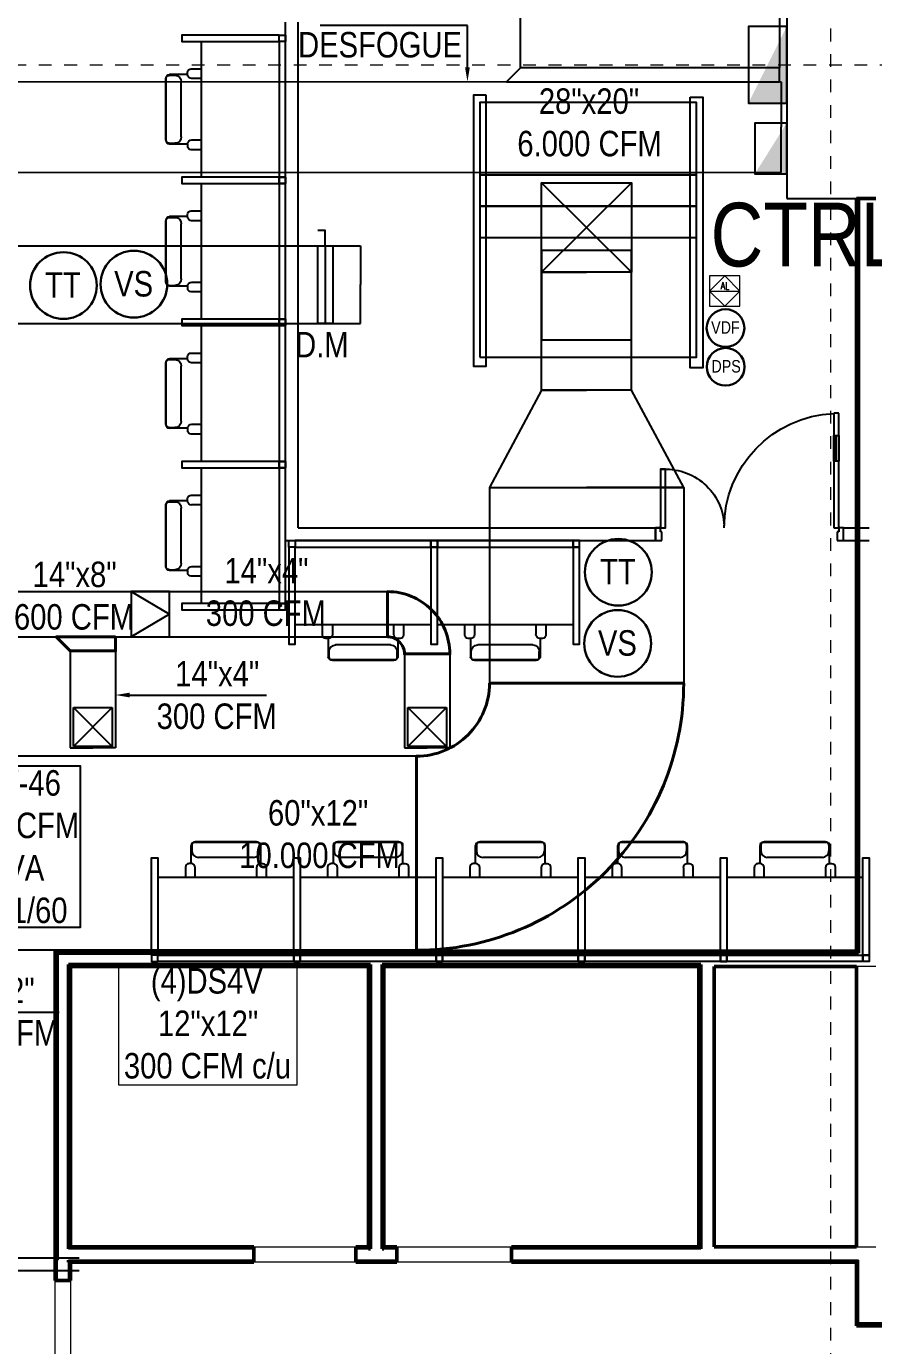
# Model space of a CAD drawing. Header units: inches. Extents: x -3 to 209, y -384 to 20.
# Drawn here: x 145.38 to 152.03, y 4.05 to 14.41 of the extents above; entities that cross this region are included whole.
import ezdxf
from ezdxf import colors
from ezdxf.entities.mleader import LeaderData, LeaderLine
from ezdxf.math import Vec2, Vec3

# ---------------------------------------------------------------- set-up
doc = ezdxf.new("R2010")
doc.units = ezdxf.units.IN
doc.header["$MEASUREMENT"] = 0
doc.linetypes.add('Grid Line 1_2_', pattern=[0.022225, 0.0127, -0.003175, 0.003175, -0.003175])
doc.linetypes.add('HIDDEN2', pattern=[0.1875, 0.125, -0.0625])
for name, color, linetype in [('1-01 HVAC-01A -Equipos', 3, 'Continuous'), ('A-WALL', 253, 'Continuous'), ('BASE PLAN$0$FLOOR LAYOUT 14 Oct (x-ref)$0$20F-032408$0$XDOOR', 253, 'Continuous'), ('BASE PLAN$0$NBS-HEAVY', 253, 'Continuous'), ('BASE PLAN$0$NDS-DOORS', 253, 'Continuous'), ('BASE PLAN$0$WALL', 253, 'Continuous'), ('HVAC TEXTO CVV', 2, 'Continuous'), ('HVAC-Accesorios', 1, 'Continuous'), ('HVAC-Equipos', 3, 'Continuous'), ('HVAC-Extraccion', 114, 'Continuous'), ('HVAC-Rejillas', 2, 'HIDDEN2'), ('HVAC-Retorno', 20, 'Continuous'), ('HVAC-Suministro', 170, 'Continuous'), ('I-WALL', 1, 'Continuous'), ('NFF-FURN', 253, 'Continuous')]:
    doc.layers.add(name, color=color, linetype=linetype)
for name, color, linetype, lineweight in [('1-controlAA', 4, 'Continuous', 5), ('A-WALL-PATT', 253, 'Continuous', 50), ('BASE PLAN$0$A-ABOVE', 253, 'Continuous', 5), ('DET-INST', 3, 'Continuous', 5), ('HVAC -Textos Extraccion', 2, 'Continuous', 9), ('HVAC -Textos Rejillas', 2, 'Continuous', 9), ('HVAC -Textos Suministro', 7, 'Continuous', 9), ('HVAC Suministro', 5, 'Continuous', 40), ('S-COLS', 6, 'Continuous', 13), ('S-GRID', 253, 'Continuous', 9), ('TUBO HVAC', 1, 'Continuous', 30), ('TX-INST', 250, 'Continuous', 5)]:
    doc.layers.add(name, color=color, linetype=linetype, lineweight=lineweight)
doc.styles.add('Arial Narrow', font='ARIALN.TTF', dxfattribs={"height": 0.00295})
doc.styles.add('ROMANS', font='romans.shx', dxfattribs={"width": 0.8})
doc.styles.get("Standard").update_dxf_attribs({"font": 'arial.ttf'})

# ---------------------------------------------------------------- blocks, each defined once
blk = doc.blocks.new('ds')
at = {"linetype": 'ByBlock', "lineweight": -2}
for p, q in [((-0.0127, -0.0127), (0.0127, 0.0127)), ((-0.0127, 0.0127), (0.0127, -0.0127)), ((-0.0127, -0.0127), (-0.0127, 0.0127)), ((-0.0127, 0.0127), (0.0127, 0.0127)), ((0.0127, 0.0127), (0.0127, -0.0127)), ((0.0127, -0.0127), (-0.0127, -0.0127))]:
    blk.add_line(p, q, dxfattribs=at)
blk = doc.blocks.new('UPAQ-02')
at = {"layer": '1-01 HVAC-01A -Equipos'}
for points in [[(-74852.815, 50919.023), (-74851.115, 50919.023), (-74851.115, 50921.023), (-74852.815, 50921.023)], [(-74852.815, 50920.456), (-74851.115, 50920.456), (-74851.115, 50921.023), (-74852.815, 50921.023)], [(-74852.815, 50920.209), (-74851.115, 50920.209), (-74851.115, 50920.456), (-74852.815, 50920.456)], [(-74852.815, 50919.963), (-74851.115, 50919.963), (-74851.115, 50920.209), (-74852.815, 50920.209)], [(-74852.33, 50919.161), (-74851.625, 50919.161), (-74851.625, 50919.861), (-74852.33, 50919.861)]]:
    blk.add_lwpolyline(points, close=True, dxfattribs=at)
blk = doc.blocks.new('*U78')
blk.add_lwpolyline([(-1.0399, -0.0566), (-1.0399, 0), (0, 0), (0.0566, -0.0566), (-1.0399, -0.0566)])
blk = doc.blocks.new('*U80')
at = {"layer": 'HVAC-Accesorios', "flags": 128}
for points in [[(0, 0), (-0.119, 0), (-0.119, -0.057)], [(0, 0), (0.61, 0)]]:
    blk.add_lwpolyline(points, dxfattribs=at)
blk.add_lwpolyline([(0, 0.059), (0.61, 0.059), (0.61, -0.059), (0, -0.059)], close=True, dxfattribs=at)
blk = doc.blocks.new('*U61')
blk.add_lwpolyline([(-0.182, -0.0566), (-0.182, 0), (0, 0), (0.0566, -0.0566), (-0.182, -0.0566)])
blk = doc.blocks.new('BASE PLAN$0$Z$W@#371D3AC1')
at = {"layer": 'BASE PLAN$0$A-ABOVE', "linetype": 'ByBlock', "lineweight": -2}
blk.add_line((375, 58), (175, 58), dxfattribs=at)
blk.add_lwpolyline([(375, 78), (175, 78), (175, 38), (375, 38)], close=True, dxfattribs=at)
at = {"layer": 'BASE PLAN$0$FLOOR LAYOUT 14 Oct (x-ref)$0$20F-032408$0$XDOOR', "linetype": 'ByBlock', "lineweight": -2}
for p, q in [((900, 1438), (900, 1476)), ((900, 1476), (1000, 1476)), ((1000, 1476), (1000, 1426)), ((930, 1438), (890, 1438)), ((930, 1426), (930, 1438)), ((1000, 1426), (930, 1426)), ((0, 38), (0, 78)), ((0, 78), (900, 78)), ((900, 38), (0, 38)), ((890, 38), (930, 38)), ((900, 78), (900, 38)), ((900, 0), (900, 38)), ((930, 38), (930, 50)), ((930, 50), (1000, 50)), ((1000, 50), (1000, 0)), ((1000, 0), (900, 0))]:
    blk.add_line(p, q, dxfattribs=at)
blk.add_lwpolyline([(439, 1398), (439, 1438), (900, 1438), (900, 1398)], close=True, dxfattribs=at)
for centre, radius, start, end in [((900, 1398), 461, 175.0176, 267.6819), ((900, 38), 900, 90, 177.4527)]:
    blk.add_arc(centre, radius, start, end, dxfattribs=at)
at = {"layer": 'BASE PLAN$0$WALL', "linetype": 'ByBlock', "lineweight": -2}
for p, q in [((1000, 1476), (900, 1476)), ((1000, 0), (900, 0))]:
    blk.add_line(p, q, dxfattribs=at)
blk = doc.blocks.new('nci')
at = {"layer": 'NFF-FURN', "linetype": 'ByBlock', "lineweight": -2}
for p, q in [((717, -265), (635, -265)), ((744, -310), (744, -292)), ((744, -310), (886, -310)), ((635, -342), (712, -342)), ((793, -799), (793, -367)), ((889, -316), (844, -316)), ((911, -831), (911, -335)), ((915, -824), (915, -342)), ((711, -824), (635, -824)), ((635, -901), (716, -901)), ((743, -874), (743, -856)), ((743, -856), (886, -856)), ((889, -850), (844, -850))]:
    blk.add_line(p, q, dxfattribs=at)
for points in [[(-25, -50), (25, -50), (25, 0), (-25, 0)], [(25, -1116), (-25, -1116), (-25, -50), (25, -50)], [(25, -50), (25, -1116), (635, -1116), (635, -50)], [(-25, -1116), (25, -1116), (25, -1166), (-25, -1166)]]:
    blk.add_lwpolyline(points, close=True, dxfattribs=at)
for points in [[(25, 0), (789, 0), (789, -50), (25, -50), (25, 0)], [(25, -1116), (789, -1116), (789, -1166), (25, -1166), (25, -1116)]]:
    blk.add_lwpolyline(points, dxfattribs=at)
for centre, radius, start, end in [((712, -310), 32.3, 270, 0), ((717, -292), 26.9, 0, 90), ((886, -335), 25.4, 0, 90), ((844, -367), 50.8, 90, 180), ((889, -342), 25.4, 0, 90), ((711, -856), 32.3, 0, 90), ((844, -799), 50.8, 180, 270), ((889, -824), 25.4, 270, 0), ((716, -874), 26.9, 270, 0), ((886, -831), 25.4, 270, 0)]:
    blk.add_arc(centre, radius, start, end, dxfattribs=at)

msp = doc.modelspace()

# ---------------------------------------------------------------- hatches: boundary and pattern name
at = {"layer": 'HVAC-Equipos'}
h = msp.add_hatch(color=256, dxfattribs=at)
h.dxf.hatch_style = 1
h.paths.add_polyline_path([(151.345, 14.408), (151.045, 13.808), (151.345, 13.808)])
h = msp.add_hatch(color=256, dxfattribs=at)
h.dxf.hatch_style = 1
h.paths.add_polyline_path([(151.345, 13.251), (151.345, 13.651), (151.095, 13.251)])

# ---------------------------------------------------------------- linework, layer by layer
at = {"layer": '1-controlAA', "flags": 128}
msp.add_lwpolyline([(150.978, 12.451), (150.74, 12.451), (150.74, 12.212), (150.978, 12.212)], close=True, dxfattribs=at)
at = {"layer": 'A-WALL', "lineweight": 50}
for p, q in [((151.909, 13.058), (151.894, 13.058)), ((151.894, 13.058), (151.894, 7.148)), ((151.909, 13.058), (151.909, 7.133)), ((152.044, 13.058), (151.909, 13.058)), ((151.909, 7.148), (151.909, 13.058)), ((151.894, 7.148), (145.605, 7.148)), ((145.605, 7.148), (145.605, 7.133)), ((151.909, 7.133), (151.909, 7.148)), ((145.605, 7.133), (145.605, 4.563)), ((150.67, 7.133), (145.62, 7.133)), ((145.62, 7.133), (145.62, 7.043)), ((145.62, 7.133), (151.909, 7.133)), ((145.62, 4.723), (145.62, 7.133)), ((151.909, 7.133), (150.67, 7.133)), ((145.62, 7.043), (145.62, 4.813)), ((145.71, 7.043), (148.08, 7.043)), ((145.71, 4.813), (145.71, 7.043)), ((148.08, 7.043), (145.71, 7.043)), ((145.71, 7.043), (145.71, 7.028)), ((145.71, 7.028), (145.71, 4.828)), ((145.725, 7.028), (148.065, 7.028)), ((145.725, 4.828), (145.725, 7.028)), ((148.065, 7.028), (148.065, 4.828)), ((148.08, 7.043), (148.08, 4.813)), ((148.08, 7.028), (148.08, 7.043)), ((148.08, 4.813), (148.08, 7.028)), ((148.17, 7.043), (150.67, 7.043)), ((148.17, 4.813), (148.17, 7.043)), ((150.67, 7.043), (148.17, 7.043)), ((148.17, 7.043), (148.17, 7.028)), ((148.17, 7.028), (148.17, 4.813)), ((148.185, 7.028), (150.655, 7.028)), ((148.185, 4.828), (148.185, 7.028)), ((150.655, 7.028), (150.655, 4.828)), ((150.67, 7.043), (150.67, 7.028)), ((150.67, 7.028), (150.67, 7.043)), ((150.67, 7.028), (150.67, 4.828)), ((150.67, 4.828), (150.67, 7.028)), ((150.775, 4.828), (150.775, 7.028)), ((150.775, 7.028), (151.894, 7.028)), ((151.894, 7.028), (151.894, 4.828)), ((145.62, 4.813), (145.62, 4.723)), ((145.71, 4.828), (145.71, 4.813)), ((147.165, 4.828), (145.725, 4.828)), ((147.165, 4.813), (147.165, 4.828)), ((147.165, 4.723), (147.165, 4.813)), ((148.065, 4.828), (147.965, 4.828)), ((147.965, 4.828), (147.965, 4.813)), ((147.965, 4.813), (147.965, 4.723)), ((148.08, 4.813), (148.065, 4.813)), ((148.065, 4.813), (148.08, 4.813)), ((148.185, 4.813), (148.17, 4.813)), ((148.17, 4.813), (148.185, 4.813)), ((148.285, 4.828), (148.185, 4.828)), ((148.285, 4.813), (148.285, 4.828)), ((148.285, 4.723), (148.285, 4.813)), ((150.655, 4.828), (149.185, 4.828)), ((149.185, 4.828), (149.185, 4.813)), ((149.185, 4.813), (149.185, 4.723)), ((150.67, 4.828), (150.67, 4.813)), ((150.67, 4.813), (150.67, 4.828)), ((151.894, 4.828), (150.775, 4.828)), ((145.71, 4.708), (145.71, 4.723)), ((145.71, 4.723), (145.71, 4.708)), ((145.725, 4.708), (147.165, 4.708)), ((145.725, 4.563), (145.725, 4.708)), ((147.165, 4.708), (147.165, 4.723)), ((147.965, 4.723), (147.965, 4.708)), ((147.965, 4.708), (148.285, 4.708)), ((148.285, 4.708), (148.285, 4.723)), ((149.185, 4.723), (149.185, 4.708)), ((149.185, 4.708), (151.894, 4.708)), ((151.894, 4.708), (151.894, 4.223)), ((145.605, 4.563), (145.62, 4.563)), ((145.62, 4.563), (145.71, 4.563)), ((145.71, 4.563), (145.725, 4.563)), ((151.894, 4.223), (151.894, 4.208)), ((151.894, 4.208), (154.579, 4.208)), ((151.909, 4.223), (152.044, 4.223)), ((154.579, 4.223), (151.909, 4.223))]:
    msp.add_line(p, q, dxfattribs=at)
at = {"layer": 'A-WALL', "lineweight": 18}
for p, q in [((152.044, 7.028), (151.894, 7.028)), ((147.165, 4.813), (145.71, 4.813)), ((145.71, 4.813), (147.165, 4.813)), ((147.165, 4.828), (147.965, 4.828)), ((148.065, 4.813), (147.965, 4.813)), ((147.965, 4.813), (148.065, 4.813)), ((148.285, 4.813), (148.185, 4.813)), ((148.185, 4.813), (148.285, 4.813)), ((148.285, 4.828), (149.185, 4.828)), ((150.67, 4.813), (149.185, 4.813)), ((149.185, 4.813), (150.67, 4.813)), ((151.894, 4.828), (152.044, 4.828)), ((145.62, 4.723), (145.62, 4.563)), ((145.62, 4.563), (145.62, 4.723)), ((145.71, 4.723), (147.165, 4.723)), ((147.165, 4.723), (145.71, 4.723)), ((145.71, 4.563), (145.71, 4.708)), ((145.71, 4.708), (145.71, 4.563)), ((147.965, 4.708), (147.165, 4.708)), ((147.965, 4.723), (148.285, 4.723)), ((148.285, 4.723), (147.965, 4.723)), ((149.185, 4.708), (148.285, 4.708)), ((149.185, 4.723), (150.67, 4.723)), ((150.67, 4.723), (149.185, 4.723)), ((150.67, 4.723), (151.894, 4.723)), ((151.894, 4.723), (150.67, 4.723)), ((151.909, 4.723), (151.894, 4.723)), ((151.894, 4.708), (151.894, 4.723)), ((151.909, 4.723), (151.909, 4.223)), ((151.909, 4.223), (151.909, 4.723)), ((145.605, 3.003), (145.605, 4.563)), ((145.725, 4.563), (145.725, 3.003))]:
    msp.add_line(p, q, dxfattribs=at)
at = {"layer": 'A-WALL-PATT', "linetype": 'Continuous', "lineweight": 9}
for p, q in [((151.894, 13.052), (151.899, 13.058)), ((151.894, 12.982), (151.909, 12.997)), ((151.894, 12.911), (151.909, 12.926)), ((151.894, 12.84), (151.909, 12.855)), ((151.894, 12.769), (151.909, 12.784)), ((151.894, 12.699), (151.909, 12.714)), ((151.894, 12.628), (151.909, 12.643)), ((151.894, 12.557), (151.909, 12.572)), ((151.894, 12.487), (151.909, 12.502)), ((151.894, 12.416), (151.909, 12.431)), ((151.894, 12.345), (151.909, 12.36)), ((151.894, 12.274), (151.909, 12.289)), ((151.894, 12.204), (151.909, 12.219)), ((151.894, 12.133), (151.909, 12.148)), ((151.894, 12.062), (151.909, 12.077)), ((151.894, 11.992), (151.909, 12.007)), ((151.894, 11.921), (151.909, 11.936)), ((151.894, 11.85), (151.909, 11.865)), ((151.894, 11.779), (151.909, 11.794)), ((151.894, 11.709), (151.909, 11.724)), ((151.894, 11.638), (151.909, 11.653)), ((151.894, 11.567), (151.909, 11.582)), ((151.894, 11.497), (151.909, 11.512)), ((151.894, 11.426), (151.909, 11.441)), ((151.894, 11.355), (151.909, 11.37)), ((151.894, 11.284), (151.909, 11.299)), ((151.894, 11.214), (151.909, 11.229)), ((151.894, 11.143), (151.909, 11.158)), ((151.894, 11.072), (151.909, 11.087)), ((151.894, 11.002), (151.909, 11.017)), ((151.894, 10.931), (151.909, 10.946)), ((151.894, 10.86), (151.909, 10.875)), ((151.894, 10.79), (151.909, 10.805)), ((151.894, 10.719), (151.909, 10.734)), ((151.894, 10.648), (151.909, 10.663)), ((151.894, 10.577), (151.909, 10.592)), ((151.894, 10.507), (151.909, 10.522)), ((151.894, 10.436), (151.909, 10.451)), ((151.894, 10.365), (151.909, 10.38)), ((151.894, 10.295), (151.909, 10.31)), ((151.894, 10.224), (151.909, 10.239)), ((151.894, 10.153), (151.909, 10.168)), ((151.894, 10.082), (151.909, 10.097)), ((151.894, 10.012), (151.909, 10.027)), ((151.894, 9.941), (151.909, 9.956)), ((151.894, 9.87), (151.909, 9.885)), ((151.894, 9.8), (151.909, 9.815)), ((151.894, 9.729), (151.909, 9.744)), ((151.894, 9.658), (151.909, 9.673)), ((151.894, 9.587), (151.909, 9.602)), ((151.894, 9.517), (151.909, 9.532)), ((151.894, 9.446), (151.909, 9.461)), ((151.894, 9.375), (151.909, 9.39)), ((151.894, 9.305), (151.909, 9.32)), ((151.894, 9.234), (151.909, 9.249)), ((151.894, 9.163), (151.909, 9.178)), ((151.894, 9.092), (151.909, 9.107)), ((151.894, 9.022), (151.909, 9.037)), ((151.894, 8.951), (151.909, 8.966)), ((151.894, 8.88), (151.909, 8.895)), ((151.894, 8.81), (151.909, 8.825)), ((151.894, 8.739), (151.909, 8.754)), ((151.894, 8.668), (151.909, 8.683)), ((151.894, 8.597), (151.909, 8.612)), ((151.894, 8.527), (151.909, 8.542)), ((151.894, 8.456), (151.909, 8.471)), ((151.894, 8.385), (151.909, 8.4)), ((151.894, 8.315), (151.909, 8.33)), ((151.894, 8.244), (151.909, 8.259)), ((151.894, 8.173), (151.909, 8.188)), ((151.894, 8.103), (151.909, 8.118)), ((151.894, 8.032), (151.909, 8.047)), ((151.894, 7.961), (151.909, 7.976)), ((151.894, 7.89), (151.909, 7.905)), ((151.894, 7.82), (151.909, 7.835)), ((151.894, 7.749), (151.909, 7.764)), ((151.894, 7.678), (151.909, 7.693)), ((151.894, 7.608), (151.909, 7.623)), ((151.894, 7.537), (151.909, 7.552)), ((151.894, 7.466), (151.909, 7.481)), ((151.894, 7.395), (151.909, 7.41)), ((151.894, 7.325), (151.909, 7.34)), ((151.894, 7.254), (151.909, 7.269)), ((145.621, 7.133), (145.636, 7.148)), ((145.692, 7.133), (145.707, 7.148)), ((145.762, 7.133), (145.777, 7.148)), ((145.833, 7.133), (145.848, 7.148)), ((145.904, 7.133), (145.919, 7.148)), ((145.975, 7.133), (145.99, 7.148)), ((146.045, 7.133), (146.06, 7.148)), ((146.116, 7.133), (146.131, 7.148)), ((146.187, 7.133), (146.202, 7.148)), ((146.257, 7.133), (146.272, 7.148)), ((146.328, 7.133), (146.343, 7.148)), ((146.399, 7.133), (146.414, 7.148)), ((146.47, 7.133), (146.485, 7.148)), ((146.54, 7.133), (146.555, 7.148)), ((146.611, 7.133), (146.626, 7.148)), ((146.682, 7.133), (146.697, 7.148)), ((146.752, 7.133), (146.767, 7.148)), ((146.823, 7.133), (146.838, 7.148)), ((146.894, 7.133), (146.909, 7.148)), ((146.965, 7.133), (146.98, 7.148)), ((147.035, 7.133), (147.05, 7.148)), ((147.106, 7.133), (147.121, 7.148)), ((147.177, 7.133), (147.192, 7.148)), ((147.247, 7.133), (147.262, 7.148)), ((147.318, 7.133), (147.333, 7.148)), ((147.389, 7.133), (147.404, 7.148)), ((147.46, 7.133), (147.475, 7.148)), ((147.53, 7.133), (147.545, 7.148)), ((147.601, 7.133), (147.616, 7.148)), ((147.672, 7.133), (147.687, 7.148)), ((147.742, 7.133), (147.757, 7.148)), ((147.813, 7.133), (147.828, 7.148)), ((147.884, 7.133), (147.899, 7.148)), ((147.955, 7.133), (147.97, 7.148)), ((148.025, 7.133), (148.04, 7.148)), ((148.096, 7.133), (148.111, 7.148)), ((148.167, 7.133), (148.182, 7.148)), ((148.237, 7.133), (148.252, 7.148)), ((148.308, 7.133), (148.323, 7.148)), ((148.379, 7.133), (148.394, 7.148)), ((148.449, 7.133), (148.464, 7.148)), ((148.52, 7.133), (148.535, 7.148)), ((148.591, 7.133), (148.606, 7.148)), ((148.662, 7.133), (148.677, 7.148)), ((148.732, 7.133), (148.747, 7.148)), ((148.803, 7.133), (148.818, 7.148)), ((148.874, 7.133), (148.889, 7.148)), ((148.944, 7.133), (148.959, 7.148)), ((149.015, 7.133), (149.03, 7.148)), ((149.086, 7.133), (149.101, 7.148)), ((149.157, 7.133), (149.172, 7.148)), ((149.227, 7.133), (149.242, 7.148)), ((149.298, 7.133), (149.313, 7.148)), ((149.369, 7.133), (149.384, 7.148)), ((149.439, 7.133), (149.454, 7.148)), ((149.51, 7.133), (149.525, 7.148)), ((149.581, 7.133), (149.596, 7.148)), ((149.652, 7.133), (149.667, 7.148)), ((149.722, 7.133), (149.737, 7.148)), ((149.793, 7.133), (149.808, 7.148)), ((149.864, 7.133), (149.879, 7.148)), ((149.934, 7.133), (149.949, 7.148)), ((150.005, 7.133), (150.02, 7.148)), ((150.076, 7.133), (150.091, 7.148)), ((150.147, 7.133), (150.162, 7.148)), ((150.217, 7.133), (150.232, 7.148)), ((150.288, 7.133), (150.303, 7.148)), ((150.359, 7.133), (150.374, 7.148)), ((150.429, 7.133), (150.444, 7.148)), ((150.5, 7.133), (150.515, 7.148)), ((150.571, 7.133), (150.586, 7.148)), ((150.642, 7.133), (150.657, 7.148)), ((150.712, 7.133), (150.727, 7.148)), ((150.783, 7.133), (150.798, 7.148)), ((150.854, 7.133), (150.869, 7.148)), ((150.924, 7.133), (150.939, 7.148)), ((150.995, 7.133), (151.01, 7.148)), ((151.066, 7.133), (151.081, 7.148)), ((151.136, 7.133), (151.151, 7.148)), ((151.207, 7.133), (151.222, 7.148)), ((151.278, 7.133), (151.293, 7.148)), ((151.349, 7.133), (151.364, 7.148)), ((151.419, 7.133), (151.434, 7.148)), ((151.49, 7.133), (151.505, 7.148)), ((151.561, 7.133), (151.576, 7.148)), ((151.631, 7.133), (151.646, 7.148)), ((151.702, 7.133), (151.717, 7.148)), ((151.773, 7.133), (151.788, 7.148)), ((151.844, 7.133), (151.859, 7.148)), ((151.894, 7.183), (151.909, 7.198)), ((145.605, 7.116), (145.62, 7.131)), ((145.605, 7.046), (145.62, 7.061)), ((145.605, 6.975), (145.62, 6.99)), ((145.71, 7.009), (145.725, 7.024)), ((145.71, 6.939), (145.725, 6.954)), ((145.728, 7.028), (145.743, 7.043)), ((145.799, 7.028), (145.814, 7.043)), ((145.87, 7.028), (145.885, 7.043)), ((145.94, 7.028), (145.955, 7.043)), ((146.011, 7.028), (146.026, 7.043)), ((146.082, 7.028), (146.097, 7.043)), ((146.152, 7.028), (146.167, 7.043)), ((146.223, 7.028), (146.238, 7.043)), ((146.294, 7.028), (146.309, 7.043)), ((146.365, 7.028), (146.38, 7.043)), ((146.435, 7.028), (146.45, 7.043)), ((146.506, 7.028), (146.521, 7.043)), ((146.577, 7.028), (146.592, 7.043)), ((146.647, 7.028), (146.662, 7.043)), ((146.718, 7.028), (146.733, 7.043)), ((146.789, 7.028), (146.804, 7.043)), ((146.86, 7.028), (146.875, 7.043)), ((146.93, 7.028), (146.945, 7.043)), ((147.001, 7.028), (147.016, 7.043)), ((147.072, 7.028), (147.087, 7.043)), ((147.142, 7.028), (147.157, 7.043)), ((147.213, 7.028), (147.228, 7.043)), ((147.284, 7.028), (147.299, 7.043)), ((147.355, 7.028), (147.37, 7.043)), ((147.425, 7.028), (147.44, 7.043)), ((147.496, 7.028), (147.511, 7.043)), ((147.567, 7.028), (147.582, 7.043)), ((147.637, 7.028), (147.652, 7.043)), ((147.708, 7.028), (147.723, 7.043)), ((147.779, 7.028), (147.794, 7.043)), ((147.85, 7.028), (147.865, 7.043)), ((147.92, 7.028), (147.935, 7.043)), ((147.991, 7.028), (148.006, 7.043)), ((148.062, 7.028), (148.077, 7.043)), ((148.065, 6.961), (148.08, 6.976)), ((148.17, 6.995), (148.185, 7.01)), ((148.203, 7.028), (148.218, 7.043)), ((148.274, 7.028), (148.289, 7.043)), ((148.344, 7.028), (148.359, 7.043)), ((148.415, 7.028), (148.43, 7.043)), ((148.486, 7.028), (148.501, 7.043)), ((148.557, 7.028), (148.572, 7.043)), ((148.627, 7.028), (148.642, 7.043)), ((148.698, 7.028), (148.713, 7.043)), ((148.769, 7.028), (148.784, 7.043)), ((148.839, 7.028), (148.854, 7.043)), ((148.91, 7.028), (148.925, 7.043)), ((148.981, 7.028), (148.996, 7.043)), ((149.052, 7.028), (149.067, 7.043)), ((149.122, 7.028), (149.137, 7.043)), ((149.193, 7.028), (149.208, 7.043)), ((149.264, 7.028), (149.279, 7.043)), ((149.334, 7.028), (149.349, 7.043)), ((149.405, 7.028), (149.42, 7.043)), ((149.476, 7.028), (149.491, 7.043)), ((149.547, 7.028), (149.562, 7.043)), ((149.617, 7.028), (149.632, 7.043)), ((149.688, 7.028), (149.703, 7.043)), ((149.759, 7.028), (149.774, 7.043)), ((149.829, 7.028), (149.844, 7.043)), ((149.9, 7.028), (149.915, 7.043)), ((149.971, 7.028), (149.986, 7.043)), ((150.042, 7.028), (150.057, 7.043)), ((150.112, 7.028), (150.127, 7.043)), ((150.183, 7.028), (150.198, 7.043)), ((150.254, 7.028), (150.269, 7.043)), ((150.324, 7.028), (150.339, 7.043)), ((150.395, 7.028), (150.41, 7.043)), ((150.466, 7.028), (150.481, 7.043)), ((150.537, 7.028), (150.552, 7.043)), ((150.607, 7.028), (150.622, 7.043)), ((150.655, 7.005), (150.67, 7.02)), ((150.655, 6.934), (150.67, 6.949)), ((145.605, 6.904), (145.62, 6.919)), ((145.605, 6.834), (145.62, 6.849)), ((145.71, 6.868), (145.725, 6.883)), ((148.065, 6.89), (148.08, 6.905)), ((148.17, 6.924), (148.185, 6.939)), ((148.17, 6.854), (148.185, 6.869)), ((150.655, 6.864), (150.67, 6.879)), ((145.605, 6.763), (145.62, 6.778)), ((145.71, 6.797), (145.725, 6.812)), ((145.71, 6.726), (145.725, 6.741)), ((148.065, 6.819), (148.08, 6.834)), ((148.065, 6.749), (148.08, 6.764)), ((148.17, 6.783), (148.185, 6.798)), ((150.655, 6.793), (150.67, 6.808)), ((150.655, 6.722), (150.67, 6.737)), ((145.605, 6.692), (145.62, 6.707)), ((145.605, 6.621), (145.62, 6.636)), ((145.71, 6.656), (145.725, 6.671)), ((148.065, 6.678), (148.08, 6.693)), ((148.17, 6.712), (148.185, 6.727)), ((148.17, 6.641), (148.185, 6.656)), ((150.655, 6.651), (150.67, 6.666)), ((145.605, 6.551), (145.62, 6.566)), ((145.71, 6.585), (145.725, 6.6)), ((145.71, 6.514), (145.725, 6.529)), ((148.065, 6.607), (148.08, 6.622)), ((148.065, 6.536), (148.08, 6.551)), ((148.17, 6.571), (148.185, 6.586)), ((150.655, 6.581), (150.67, 6.596)), ((145.605, 6.48), (145.62, 6.495)), ((145.605, 6.409), (145.62, 6.424)), ((145.71, 6.444), (145.725, 6.459)), ((148.065, 6.466), (148.08, 6.481)), ((148.17, 6.5), (148.185, 6.515)), ((148.17, 6.429), (148.185, 6.444)), ((150.655, 6.51), (150.67, 6.525)), ((150.655, 6.439), (150.67, 6.454)), ((145.605, 6.339), (145.62, 6.354)), ((145.71, 6.373), (145.725, 6.388)), ((148.065, 6.395), (148.08, 6.41)), ((148.065, 6.324), (148.08, 6.339)), ((148.17, 6.359), (148.185, 6.374)), ((150.655, 6.369), (150.67, 6.384)), ((145.605, 6.268), (145.62, 6.283)), ((145.71, 6.302), (145.725, 6.317)), ((145.71, 6.232), (145.725, 6.247)), ((148.065, 6.254), (148.08, 6.269)), ((148.17, 6.288), (148.185, 6.303)), ((148.17, 6.217), (148.185, 6.232)), ((150.655, 6.298), (150.67, 6.313)), ((150.655, 6.227), (150.67, 6.242)), ((145.605, 6.197), (145.62, 6.212)), ((145.605, 6.127), (145.62, 6.142)), ((145.71, 6.161), (145.725, 6.176)), ((148.065, 6.183), (148.08, 6.198)), ((148.065, 6.112), (148.08, 6.127)), ((148.17, 6.147), (148.185, 6.162)), ((150.655, 6.156), (150.67, 6.171)), ((145.605, 6.056), (145.62, 6.071)), ((145.71, 6.09), (145.725, 6.105)), ((145.71, 6.019), (145.725, 6.034)), ((148.065, 6.042), (148.08, 6.057)), ((148.17, 6.076), (148.185, 6.091)), ((148.17, 6.005), (148.185, 6.02)), ((150.655, 6.086), (150.67, 6.101)), ((150.655, 6.015), (150.67, 6.03)), ((145.605, 5.985), (145.62, 6)), ((145.605, 5.914), (145.62, 5.929)), ((145.71, 5.949), (145.725, 5.964)), ((148.065, 5.971), (148.08, 5.986)), ((148.065, 5.9), (148.08, 5.915)), ((148.17, 5.934), (148.185, 5.949)), ((150.655, 5.944), (150.67, 5.959)), ((145.605, 5.844), (145.62, 5.859)), ((145.71, 5.878), (145.725, 5.893)), ((145.71, 5.807), (145.725, 5.822)), ((148.065, 5.829), (148.08, 5.844)), ((148.17, 5.864), (148.185, 5.879)), ((148.17, 5.793), (148.185, 5.808)), ((150.655, 5.874), (150.67, 5.889)), ((150.655, 5.803), (150.67, 5.818)), ((145.605, 5.773), (145.62, 5.788)), ((145.605, 5.702), (145.62, 5.717)), ((145.71, 5.737), (145.725, 5.752)), ((148.065, 5.759), (148.08, 5.774)), ((148.065, 5.688), (148.08, 5.703)), ((148.17, 5.722), (148.185, 5.737)), ((150.655, 5.732), (150.67, 5.747)), ((145.605, 5.632), (145.62, 5.647)), ((145.71, 5.666), (145.725, 5.681)), ((145.71, 5.595), (145.725, 5.61)), ((148.065, 5.617), (148.08, 5.632)), ((148.17, 5.652), (148.185, 5.667)), ((148.17, 5.581), (148.185, 5.596)), ((150.655, 5.661), (150.67, 5.676)), ((150.655, 5.591), (150.67, 5.606)), ((145.605, 5.561), (145.62, 5.576)), ((145.605, 5.49), (145.62, 5.505)), ((145.71, 5.524), (145.725, 5.539)), ((148.065, 5.547), (148.08, 5.562)), ((148.065, 5.476), (148.08, 5.491)), ((148.17, 5.51), (148.185, 5.525)), ((150.655, 5.52), (150.67, 5.535)), ((145.605, 5.419), (145.62, 5.434)), ((145.71, 5.454), (145.725, 5.469)), ((145.71, 5.383), (145.725, 5.398)), ((148.065, 5.405), (148.08, 5.42)), ((148.17, 5.439), (148.185, 5.454)), ((150.655, 5.449), (150.67, 5.464)), ((150.655, 5.379), (150.67, 5.394)), ((145.605, 5.349), (145.62, 5.364)), ((145.605, 5.278), (145.62, 5.293)), ((145.71, 5.312), (145.725, 5.327)), ((148.065, 5.334), (148.08, 5.349)), ((148.17, 5.369), (148.185, 5.384)), ((148.17, 5.298), (148.185, 5.313)), ((150.655, 5.308), (150.67, 5.323)), ((145.605, 5.207), (145.62, 5.222)), ((145.71, 5.242), (145.725, 5.257)), ((145.71, 5.171), (145.725, 5.186)), ((148.065, 5.264), (148.08, 5.279)), ((148.065, 5.193), (148.08, 5.208)), ((148.17, 5.227), (148.185, 5.242)), ((150.655, 5.237), (150.67, 5.252)), ((150.655, 5.166), (150.67, 5.181)), ((145.605, 5.137), (145.62, 5.152)), ((145.605, 5.066), (145.62, 5.081)), ((145.71, 5.1), (145.725, 5.115)), ((148.065, 5.122), (148.08, 5.137)), ((148.17, 5.157), (148.185, 5.172)), ((148.17, 5.086), (148.185, 5.101)), ((150.655, 5.096), (150.67, 5.111)), ((145.605, 4.995), (145.62, 5.01)), ((145.71, 5.029), (145.725, 5.044)), ((145.71, 4.959), (145.725, 4.974)), ((148.065, 5.052), (148.08, 5.067)), ((148.065, 4.981), (148.08, 4.996)), ((148.17, 5.015), (148.185, 5.03)), ((150.655, 5.025), (150.67, 5.04)), ((145.605, 4.924), (145.62, 4.939)), ((145.605, 4.854), (145.62, 4.869)), ((145.71, 4.888), (145.725, 4.903)), ((148.065, 4.91), (148.08, 4.925)), ((148.17, 4.944), (148.185, 4.959)), ((148.17, 4.874), (148.185, 4.889)), ((150.655, 4.954), (150.67, 4.969)), ((150.655, 4.884), (150.67, 4.899)), ((145.605, 4.783), (145.62, 4.798)), ((145.71, 4.817), (145.72, 4.828)), ((145.72, 4.828), (145.725, 4.832)), ((145.776, 4.813), (145.791, 4.828)), ((145.846, 4.813), (145.861, 4.828)), ((145.917, 4.813), (145.932, 4.828)), ((145.988, 4.813), (146.003, 4.828)), ((146.059, 4.813), (146.074, 4.828)), ((146.129, 4.813), (146.144, 4.828)), ((146.2, 4.813), (146.215, 4.828)), ((146.271, 4.813), (146.286, 4.828)), ((146.341, 4.813), (146.356, 4.828)), ((146.412, 4.813), (146.427, 4.828)), ((146.483, 4.813), (146.498, 4.828)), ((146.554, 4.813), (146.569, 4.828)), ((146.624, 4.813), (146.639, 4.828)), ((146.695, 4.813), (146.71, 4.828)), ((146.766, 4.813), (146.781, 4.828)), ((146.836, 4.813), (146.851, 4.828)), ((146.907, 4.813), (146.922, 4.828)), ((146.978, 4.813), (146.993, 4.828)), ((147.049, 4.813), (147.064, 4.828)), ((147.119, 4.813), (147.134, 4.828)), ((147.968, 4.813), (147.983, 4.828)), ((148.038, 4.813), (148.053, 4.828)), ((148.065, 4.839), (148.08, 4.854)), ((148.18, 4.813), (148.185, 4.818)), ((148.185, 4.818), (148.195, 4.828)), ((148.251, 4.813), (148.266, 4.828)), ((149.241, 4.813), (149.256, 4.828)), ((149.311, 4.813), (149.326, 4.828)), ((149.382, 4.813), (149.397, 4.828)), ((149.453, 4.813), (149.468, 4.828)), ((149.523, 4.813), (149.538, 4.828)), ((149.594, 4.813), (149.609, 4.828)), ((149.665, 4.813), (149.68, 4.828)), ((149.736, 4.813), (149.751, 4.828)), ((149.806, 4.813), (149.821, 4.828)), ((149.877, 4.813), (149.892, 4.828)), ((149.948, 4.813), (149.963, 4.828)), ((150.018, 4.813), (150.033, 4.828)), ((150.089, 4.813), (150.104, 4.828)), ((150.16, 4.813), (150.175, 4.828)), ((150.231, 4.813), (150.246, 4.828)), ((150.301, 4.813), (150.316, 4.828)), ((150.372, 4.813), (150.387, 4.828)), ((150.443, 4.813), (150.458, 4.828)), ((150.513, 4.813), (150.528, 4.828)), ((150.584, 4.813), (150.599, 4.828)), ((150.655, 4.813), (150.67, 4.828)), ((150.67, 4.828), (150.67, 4.828)), ((145.605, 4.712), (145.62, 4.727)), ((145.71, 4.676), (145.725, 4.691)), ((145.741, 4.708), (145.756, 4.723)), ((145.812, 4.708), (145.827, 4.723)), ((145.883, 4.708), (145.898, 4.723)), ((145.954, 4.708), (145.969, 4.723)), ((146.024, 4.708), (146.039, 4.723)), ((146.095, 4.708), (146.11, 4.723)), ((146.166, 4.708), (146.181, 4.723)), ((146.236, 4.708), (146.251, 4.723)), ((146.307, 4.708), (146.322, 4.723)), ((146.378, 4.708), (146.393, 4.723)), ((146.449, 4.708), (146.464, 4.723)), ((146.519, 4.708), (146.534, 4.723)), ((146.59, 4.708), (146.605, 4.723)), ((146.661, 4.708), (146.676, 4.723)), ((146.731, 4.708), (146.746, 4.723)), ((146.802, 4.708), (146.817, 4.723)), ((146.873, 4.708), (146.888, 4.723)), ((146.944, 4.708), (146.959, 4.723)), ((147.014, 4.708), (147.029, 4.723)), ((147.085, 4.708), (147.1, 4.723)), ((147.156, 4.708), (147.165, 4.717)), ((148.004, 4.708), (148.019, 4.723)), ((148.075, 4.708), (148.09, 4.723)), ((148.146, 4.708), (148.161, 4.723)), ((148.216, 4.708), (148.231, 4.723)), ((149.206, 4.708), (149.221, 4.723)), ((149.277, 4.708), (149.292, 4.723)), ((149.348, 4.708), (149.363, 4.723)), ((149.418, 4.708), (149.433, 4.723)), ((149.489, 4.708), (149.504, 4.723)), ((149.56, 4.708), (149.575, 4.723)), ((149.631, 4.708), (149.646, 4.723)), ((149.701, 4.708), (149.716, 4.723)), ((149.772, 4.708), (149.787, 4.723)), ((149.843, 4.708), (149.858, 4.723)), ((149.913, 4.708), (149.928, 4.723)), ((149.984, 4.708), (149.999, 4.723)), ((150.055, 4.708), (150.07, 4.723)), ((150.126, 4.708), (150.141, 4.723)), ((150.196, 4.708), (150.211, 4.723)), ((150.267, 4.708), (150.282, 4.723)), ((150.338, 4.708), (150.353, 4.723)), ((150.408, 4.708), (150.423, 4.723)), ((150.479, 4.708), (150.494, 4.723)), ((150.55, 4.708), (150.565, 4.723)), ((150.621, 4.708), (150.636, 4.723)), ((150.691, 4.708), (150.706, 4.723)), ((150.762, 4.708), (150.777, 4.723)), ((150.833, 4.708), (150.848, 4.723)), ((150.903, 4.708), (150.918, 4.723)), ((150.974, 4.708), (150.989, 4.723)), ((151.045, 4.708), (151.06, 4.723)), ((151.115, 4.708), (151.13, 4.723)), ((151.186, 4.708), (151.201, 4.723)), ((151.257, 4.708), (151.272, 4.723)), ((151.328, 4.708), (151.343, 4.723)), ((151.398, 4.708), (151.413, 4.723)), ((151.469, 4.708), (151.484, 4.723)), ((151.54, 4.708), (151.555, 4.723)), ((151.61, 4.708), (151.625, 4.723)), ((151.681, 4.708), (151.696, 4.723)), ((151.752, 4.708), (151.767, 4.723)), ((151.823, 4.708), (151.838, 4.723)), ((151.893, 4.708), (151.894, 4.708)), ((151.894, 4.708), (151.908, 4.723)), ((145.605, 4.642), (145.62, 4.657)), ((145.605, 4.571), (145.62, 4.586)), ((145.71, 4.605), (145.725, 4.62)), ((151.894, 4.638), (151.909, 4.653)), ((151.894, 4.567), (151.909, 4.582)), ((151.894, 4.496), (151.909, 4.511)), ((151.894, 4.426), (151.909, 4.441)), ((151.894, 4.355), (151.909, 4.37)), ((151.894, 4.284), (151.909, 4.299)), ((151.894, 4.213), (151.903, 4.223)), ((151.903, 4.223), (151.909, 4.228)), ((151.959, 4.208), (151.974, 4.223))]:
    msp.add_line(p, q, dxfattribs=at)
at = {"layer": 'BASE PLAN$0$NBS-HEAVY'}
for p, q in [((147.413, 10.372), (147.413, 14.442)), ((147.513, 10.472), (147.513, 14.442)), ((147.513, 10.472), (150.394, 10.472)), ((151.792, 10.472), (151.992, 10.472)), ((147.413, 10.372), (150.366, 10.372)), ((151.792, 10.372), (151.992, 10.372)), ((141.38, 4.742), (145.793, 4.742)), ((141.38, 4.642), (145.793, 4.642))]:
    msp.add_line(p, q, dxfattribs=at)
at = {"layer": 'DET-INST'}
msp.add_line((150.74, 12.332), (150.978, 12.332), dxfattribs=at)
at = {"layer": 'DET-INST', "flags": 128}
msp.add_lwpolyline([(150.859, 12.451), (150.74, 12.332), (150.859, 12.212), (150.978, 12.332)], close=True, dxfattribs=at)
at = {"layer": 'HVAC -Textos Suministro'}
msp.add_lwpolyline([(147.501, 6.098), (146.105, 6.098), (146.105, 7.033), (147.501, 7.033)], close=True, dxfattribs=at)
at = {"layer": 'HVAC Suministro'}
for points in [[(148.213, 9.617), (148.213, 9.972, -0.414214), (148.702, 9.483), (148.346, 9.483, 0.414214)], [(149.013, 9.252), (150.537, 9.252, -0.414214), (148.441, 7.156), (148.441, 8.68, 0.414214)]]:
    msp.add_lwpolyline(points, format="xyb", close=True, dxfattribs=at)
at = {"layer": 'HVAC TEXTO CVV', "color": 1}
msp.add_lwpolyline([(144.669, 8.604), (145.802, 8.604), (145.802, 7.335), (144.669, 7.335)], close=True, dxfattribs=at)
at = {"layer": 'HVAC-Equipos'}
for points in [[(151.345, 13.808), (151.345, 14.408), (151.045, 14.408), (151.045, 13.808)], [(151.345, 13.251), (151.345, 13.651), (151.095, 13.651), (151.095, 13.251)]]:
    msp.add_lwpolyline(points, close=True, dxfattribs=at)
at = {"layer": 'HVAC-Extraccion'}
for p, q in [((141.964, 13.978), (151.302, 13.974)), ((151.302, 13.974), (151.302, 13.619)), ((151.302, 13.263), (151.302, 13.619)), ((141.963, 13.266), (151.302, 13.263))]:
    msp.add_line(p, q, dxfattribs=at)
msp.add_lwpolyline([(149.256, 15.476), (151.288, 15.476), (151.288, 14.085), (149.256, 14.085)], close=True, dxfattribs=at)
at = {"layer": 'HVAC-Retorno'}
for p, q in [((140.012, 12.688), (148.001, 12.688)), ((148.001, 12.688), (148.001, 12.383)), ((148.001, 12.078), (148.001, 12.383)), ((140.012, 12.078), (148.001, 12.078))]:
    msp.add_line(p, q, dxfattribs=at)
at = {"layer": 'HVAC-Suministro'}
for p, q in [((150.127, 12.481), (149.422, 13.181)), ((150.127, 13.181), (149.422, 12.481)), ((149.422, 11.554), (149.422, 12.481)), ((149.422, 12.481), (149.775, 12.481)), ((150.127, 12.481), (149.775, 12.481)), ((150.127, 11.554), (150.127, 12.481)), ((149.422, 11.554), (149.775, 11.554)), ((150.127, 11.554), (149.775, 11.554)), ((149.013, 10.79), (149.775, 10.79)), ((149.013, 10.79), (149.013, 9.252)), ((150.537, 10.79), (149.775, 10.79)), ((150.537, 10.79), (150.537, 9.252)), ((144.827, 9.972), (148.213, 9.972)), ((148.213, 9.972), (148.213, 9.794)), ((148.213, 9.617), (148.213, 9.794)), ((144.827, 9.617), (148.213, 9.617)), ((145.723, 9.506), (145.9, 9.506)), ((145.723, 9.506), (145.723, 8.746)), ((146.078, 9.506), (145.9, 9.506)), ((146.078, 9.506), (146.078, 8.746)), ((148.346, 9.483), (148.524, 9.483)), ((148.346, 9.483), (148.346, 8.746)), ((148.702, 9.483), (148.524, 9.483)), ((148.702, 9.483), (148.702, 8.746)), ((149.013, 9.252), (149.775, 9.252)), ((150.537, 9.252), (149.775, 9.252)), ((145.723, 8.746), (145.9, 8.746)), ((146.078, 8.746), (145.9, 8.746)), ((148.346, 8.746), (148.524, 8.746)), ((148.702, 8.746), (148.524, 8.746)), ((148.441, 8.68), (143.49, 8.68)), ((148.441, 8.68), (148.441, 7.918)), ((148.441, 7.156), (148.441, 7.918)), ((148.441, 7.156), (143.49, 7.156))]:
    msp.add_line(p, q, dxfattribs=at)
for points in [[(150.127, 12.481), (149.422, 12.481), (149.422, 13.181), (150.127, 13.181)], [(150.127, 11.554), (149.422, 11.554), (149.013, 10.79), (150.537, 10.79)]]:
    msp.add_lwpolyline(points, close=True, dxfattribs=at)
msp.add_lwpolyline([(146.202, 9.972), (146.202, 9.617), (146.502, 9.617), (146.502, 9.972), (146.202, 9.972), (146.502, 9.794), (146.202, 9.617)], dxfattribs=at)
at = {"layer": 'I-WALL'}
for points in [[(148.987, 13.869), (148.887, 13.869), (148.887, 11.742), (148.987, 11.742)], [(150.587, 13.854), (150.687, 13.854), (150.687, 11.728), (150.587, 11.728)]]:
    msp.add_lwpolyline(points, close=True, dxfattribs=at)
at = {"layer": 'S-COLS', "lineweight": 25}
for p, q in [((151.345, 16.058), (151.345, 13.058)), ((151.345, 13.058), (152.045, 13.058))]:
    msp.add_line(p, q, dxfattribs=at)
at = {"layer": 'S-GRID', "linetype": 'Grid Line 1_2_'}
for p, q in [((151.69, 18.992), (151.69, -28.008)), ((122.677, 14.108), (191.998, 14.108))]:
    msp.add_line(p, q, dxfattribs=at)
at = {"layer": 'TUBO HVAC'}
for centre, radius in [((145.67, 12.375), 0.262), ((146.223, 12.386), 0.262), ((150.865, 12.041), 0.148), ((150.866, 11.737), 0.148), ((150.024, 10.124), 0.262), ((150.019, 9.565), 0.262)]:
    msp.add_circle(centre, radius, dxfattribs=at)

# ---------------------------------------------------------------- block references
at = {"layer": 'BASE PLAN$0$NDS-DOORS', "xscale": -0.0009999999999852304, "yscale": 0.0009999999999852304, "zscale": 0.0009999999999852297, "rotation": 90}
msp.add_blockref('BASE PLAN$0$Z$W@#371D3AC1', (151.792, 11.372), dxfattribs=at)
at = {"layer": 'HVAC Suministro', "xscale": 1.953866694221574, "yscale": 1.953866694221574, "zscale": 1.953866694221574, "rotation": 179.9999999831809}
msp.add_blockref('*U61', (145.723, 9.506), dxfattribs=at)
at = {"layer": 'HVAC-Equipos', "rotation": 270}
msp.add_blockref('*U80', (147.724, 12.688), dxfattribs=at)
at = {"layer": 'HVAC-Extraccion', "xscale": -1.953866694221574, "yscale": 1.953866694221574, "zscale": 1.953866694221574, "rotation": 1.681918604390376e-08}
msp.add_blockref('*U78', (149.256, 14.085), dxfattribs=at)
at = {"layer": 'HVAC-Rejillas', "xscale": 12, "yscale": 12, "zscale": 12, "rotation": 180}
for p in [(145.901, 8.909), (148.524, 8.909)]:
    msp.add_blockref('ds', p, dxfattribs=at)
at = {"layer": 'HVAC-Suministro'}
msp.add_blockref('UPAQ-02', (75001.752, -50907.211), dxfattribs=at)
at = {"layer": 'NFF-FURN'}
for p, xscale, yscale, zscale, rotation in [((147.388, 14.342), -0.0009999999999852297, 0.0009999999999852297, 0.0009999999999852297, 359.9999999999999), ((147.388, 13.226), -0.0009999999999852297, 0.0009999999999852297, 0.0009999999999852297, 359.9999999999999), ((147.388, 12.11), -0.0009999999999852297, 0.0009999999999852297, 0.0009999999999852297, 359.9999999999999), ((147.388, 10.994), -0.0009999999999852297, 0.0009999999999852297, 0.0009999999999852297, 359.9999999999999), ((147.438, 10.347), -0.0009999999999852304, 0.0009999999999852304, 0.0009999999999852297, 90), ((148.554, 10.347), -0.0009999999999852304, 0.0009999999999852304, 0.0009999999999852297, 90), ((146.362, 7.092), 0.0009999999999852304, 0.0009999999999852304, 0.0009999999999852304, 90), ((147.478, 7.092), 0.0009999999999852304, 0.0009999999999852304, 0.0009999999999852304, 90), ((148.594, 7.092), 0.0009999999999852304, 0.0009999999999852304, 0.0009999999999852304, 90), ((149.71, 7.092), 0.0009999999999852304, 0.0009999999999852304, 0.0009999999999852304, 90), ((150.826, 7.092), 0.0009999999999852304, 0.0009999999999852304, 0.0009999999999852304, 90)]:
    msp.add_blockref('nci', p, dxfattribs=dict(at, xscale=xscale, yscale=yscale, zscale=zscale, rotation=rotation))

# ---------------------------------------------------------------- texts
at = {"layer": 'HVAC -Textos Extraccion', "insert": (147.488, 12.011), "char_height": 0.2, "width": 0.48273, "attachment_point": 1, "style": 'Arial Narrow'}
msp.add_mtext('D.M', dxfattribs=at)
at = {"layer": 'HVAC -Textos Rejillas', "char_height": 0.2, "width": 1.6348, "attachment_point": 1, "style": 'Arial Narrow'}
for s, insert in [('\\pi0.42375;DUCTO \\P\\pi0.1893;DESFOGUE ', (147.322, 14.699)), ('\\pi0.43255;28"x20"\\P\\pi0.26345;6.000 CFM ', (148.968, 13.923))]:
    msp.add_mtext(s, dxfattribs=dict(at, insert=insert))
at = {"layer": 'HVAC -Textos Suministro', "attachment_point": 1, "style": 'Arial Narrow'}
for s, insert, char_height, width in [('CTRL-45', (150.748, 13.025), 0.5, 3.107), ('\\pi0.28216;14"x8" \\P\\pi0.13585;600 CFM', (145.146, 10.207), 0.2, 1.18847), ('\\pi0.28216;14"x4" \\P\\pi0.13632;300 CFM', (146.651, 10.236), 0.2, 1.18847), ('\\pi0.28216;14"x4" \\P\\pi0.13632;300 CFM', (146.265, 9.427), 0.2, 1.18847), ('\\pi0.34201;60"x12" \\P\\pi0.1165;10.000 CFM', (146.933, 8.335), 0.2, 1.45197), ('\\pi0.20938;20"x12" \\P\\pi0.048465;1.900 CFM', (144.448, 6.941), 0.2, 1.18847), ('\\pi0.38596;(4)DS4V\\P\\pi0.44162;12"x12"\\P\\pi0.17456;300 CFM c/u', (145.97, 7.016), 0.2, 1.6348)]:
    msp.add_mtext(s, dxfattribs=dict(at, insert=insert, char_height=char_height, width=width))
at = {"layer": 'HVAC TEXTO CVV', "color": 1, "attachment_point": 1, "style": 'Arial Narrow'}
for s, insert, char_height, width in [('\\pi0.68241;TT', (144.844, 12.479), 0.2, 1.6348), ('\\pi0.67109;VS', (145.397, 12.489), 0.2, 1.6348), ('\\pi0.29103;VDF', (150.461, 12.095), 0.098, 0.80105), ('\\pi0.29227;DPS', (150.462, 11.79), 0.098, 0.80105), ('\\pi0.68241;TT', (149.199, 10.228), 0.2, 1.6348), ('\\pi0.67109;VS', (149.193, 9.669), 0.2, 1.6348), ('\\pi0.42729;CVV-46\\P\\pi0.30349;1.900CFM\\P\\pi0.53821;40VA\\P\\pi0.38937;115/1/60', (144.421, 8.57), 0.2, 1.6348)]:
    msp.add_mtext(s, dxfattribs=dict(at, insert=insert, char_height=char_height, width=width))
at = {"layer": 'TX-INST', "color": 7, "insert": (150.861, 12.401), "char_height": 0.056, "width": 0.13388, "attachment_point": 2, "line_spacing_factor": 0.964689, "style": 'ROMANS'}
msp.add_mtext('AL', dxfattribs=at)

# ---------------------------------------------------------------- leaders
at = {"layer": 'HVAC -Textos Rejillas'}
ml = msp.add_multileader_mtext('Standard', dxfattribs=at)
ml.set_content('', color=256)
ml.set_leader_properties()
ml.build(insert=Vec2(0, 0))
ml.multileader.update_dxf_attribs({"dogleg_length": 0.36, "arrow_head_size": 0.113})
ctx = ml.context
ctx.base_point, ctx.char_height, ctx.arrow_head_size, ctx.landing_gap_size, ctx.plane_origin, ctx.plane_x_axis, ctx.plane_y_axis = Vec3(147.685, 14.418), 0.113, 0.113, 0.0564, Vec3(142.933, 14.905), Vec3(-1, 0), Vec3(0, -1)
notes = []
notes.append((ctx, [(1, (1, 1, 0), (148.84, 14.418), (-1, 0), 1.155, [(0, [(148.84, 13.975)], 0, [])])]))
ctx.mtext.insert, ctx.mtext.text_direction, ctx.mtext.rotation, ctx.mtext.flow_direction = Vec3(147.629, 14.362), Vec3(-1, 0), 3.141593, 5
at = {"layer": 'HVAC -Textos Suministro'}
ml = msp.add_multileader_mtext('Standard', dxfattribs=at)
ml.set_content('', color=256)
ml.set_leader_properties()
ml.build(insert=Vec2(0, 0))
ml.multileader.update_dxf_attribs({"dogleg_length": 0.36, "arrow_head_size": 0.113})
ctx = ml.context
ctx.base_point, ctx.char_height, ctx.arrow_head_size, ctx.landing_gap_size, ctx.plane_origin, ctx.plane_x_axis, ctx.plane_y_axis = Vec3(147.377, 9.16), 0.113, 0.113, 0.0564, Vec3(151.56, 9.658), Vec3(-1, 0), Vec3(0, -1)
ctx.text_align_type = 2
notes.append((ctx, [(1, (1, 1, 0), (147.05, 9.16), (1, 0), 0.214, [(0, [(146.078, 9.16)], 0, [])])]))
ctx.mtext.insert, ctx.mtext.text_direction, ctx.mtext.rotation, ctx.mtext.alignment, ctx.mtext.flow_direction = Vec3(147.32, 9.103), Vec3(-1, 0), 3.141593, 3, 5
ml = msp.add_multileader_mtext('Standard', dxfattribs=at)
ml.set_content('', color=256)
ml.set_leader_properties()
ml.build(insert=Vec2(0, 0))
ml.multileader.update_dxf_attribs({"dogleg_length": 0.36, "arrow_head_size": 0.113})
ctx = ml.context
ctx.base_point, ctx.char_height, ctx.arrow_head_size, ctx.landing_gap_size, ctx.plane_origin, ctx.plane_x_axis, ctx.plane_y_axis = Vec3(145.749, 6.669), 0.113, 0.113, 0.0564, Vec3(149.03, 7.168), Vec3(-1, 0), Vec3(0, -1)
ctx.text_align_type = 2
notes.append((ctx, [(1, (1, 1, 0), (144.52, 6.669), (1, 0), 1.116, [(0, [(144.52, 8.824)], 0, [])])]))
ctx.mtext.insert, ctx.mtext.text_direction, ctx.mtext.rotation, ctx.mtext.alignment, ctx.mtext.flow_direction = Vec3(145.692, 6.613), Vec3(-1, 0), 3.141593, 3, 5
for ctx, leaders in notes:
    for number, flags, end, landing, length, lines in leaders:
        leader = LeaderData()
        leader.index, (leader.has_last_leader_line, leader.has_dogleg_vector, leader.attachment_direction) = number, flags
        leader.last_leader_point, leader.dogleg_vector, leader.dogleg_length = Vec3(end), Vec3(landing), length
        for number, points, colour, breaks in lines:
            line = LeaderLine()
            line.index, line.vertices, line.color, line.breaks = number, Vec3.list(points), colors.encode_raw_color(colour), breaks
            leader.lines.append(line)
        ctx.leaders.append(leader)

doc.saveas('drawing.dxf')
